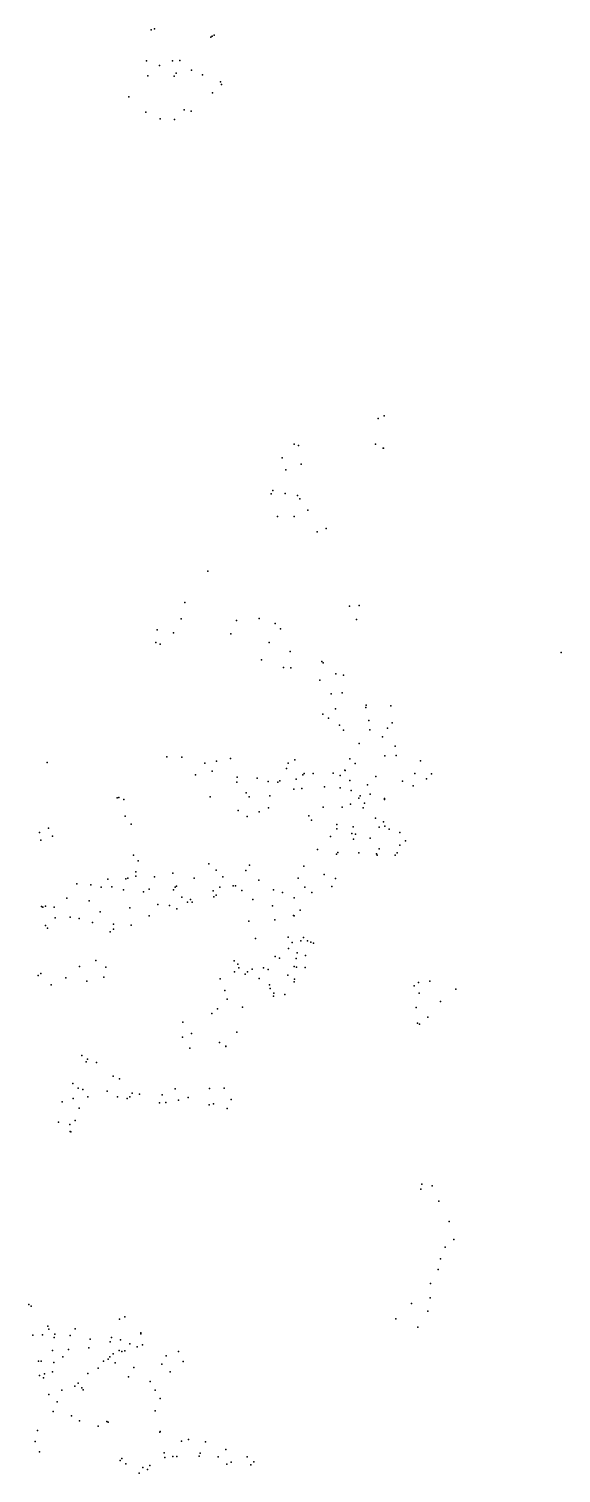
# Model space of a CAD drawing. Header units: millimetres. Extents: x -60275265 to 22802890, y -38578442 to 24337084.
# Drawn here: x -8467378 to -6482378, y -22013304 to -16624304 of the extents above; entities that cross this region are included whole.
import ezdxf

# ---------------------------------------------------------------- set-up
doc = ezdxf.new("R2010")
doc.units = ezdxf.units.MM
doc.header["$MEASUREMENT"] = 0
doc.layers.add('particles', color=7, linetype='Continuous', true_color=0x000000)

msp = doc.modelspace()

# ---------------------------------------------------------------- linework, layer by layer
at = {"layer": 'particles', "color": 93, "true_color": 0x67d435}
for p in [(-8011378, -16628304), (-7999378, -16624304), (-7999378, -16624304), (-7783378, -16651304), (-7776378, -16647304), (-7788378, -16655304), (-8028378, -16743304), (-8028378, -16743304), (-7932378, -16743304), (-7904378, -16742304), (-8023378, -16799304), (-7980378, -16761304), (-7925378, -16801304), (-7918378, -16789304), (-7860378, -16778304), (-7820378, -16795304), (-7782378, -16863304), (-7752378, -16822304), (-7749378, -16832304), (-8094378, -16878304), (-8031378, -16935304), (-7978378, -16960304), (-7924378, -16962304), (-7888378, -16926304), (-7862378, -16931304), (-7164378, -18078304), (-7142378, -18068304), (-7477378, -18173304), (-7462378, -18179304), (-7174378, -18174304), (-7146378, -18188304), (-7145378, -18188304), (-7522378, -18224304), (-7452378, -18248304), (-7509378, -18269304), (-7564378, -18359304), (-7557378, -18346304), (-7511378, -18358304), (-7465378, -18365304), (-7456378, -18377304), (-7427378, -18420304), (-7540378, -18443304), (-7477378, -18443304), (-7392378, -18501304), (-7358378, -18488304), (-7799378, -18648304), (-7885378, -18765304), (-7271378, -18778304), (-7235378, -18776304), (-7899378, -18825304), (-7693378, -18831304), (-7608378, -18824304), (-7549378, -18843304), (-7245378, -18828304), (-7993378, -18914304), (-7988378, -18866304), (-7928378, -18877304), (-7714378, -18881304), (-7571378, -18914304), (-7528378, -18863304), (-7977378, -18920304), (-7493378, -18947304), (-6482378, -18951304), (-7599378, -18978304), (-7517378, -19007304), (-7490378, -19008304), (-7375378, -18985304), (-7370378, -18990304), (-7382378, -19054304), (-7322378, -19031304), (-7294378, -19035304), (-7340378, -19105304), (-7298378, -19102304), (-7371378, -19181304), (-7324378, -19161304), (-7210378, -19156304), (-7209378, -19148304), (-7117378, -19150304), (-7349378, -19196304), (-7308378, -19222304), (-7199378, -19205304), (-7130378, -19233304), (-7112378, -19214304), (-7293378, -19241304), (-7235378, -19290304), (-7196378, -19239304), (-7148378, -19266304), (-7953378, -19340304), (-7897378, -19342304), (-7715378, -19346304), (-7139378, -19336304), (-7101378, -19301304), (-7097378, -19335304), (-8399378, -19361304), (-7811378, -19364304), (-7783378, -19394304), (-7767378, -19356304), (-7506378, -19384304), (-7500378, -19364304), (-7475378, -19352304), (-7289378, -19390304), (-7288378, -19391304), (-7270378, -19348304), (-7250378, -19365304), (-7007378, -19355304), (-7845378, -19408304), (-7692378, -19435304), (-7690378, -19416304), (-7615378, -19420304), (-7575378, -19432304), (-7538378, -19435304), (-7531378, -19430304), (-7470378, -19423304), (-7445378, -19408304), (-7440378, -19402304), (-7407378, -19402304), (-7364378, -19452304), (-7332378, -19401304), (-7306378, -19410304), (-7270378, -19429304), (-7204378, -19445304), (-7173378, -19414304), (-7073378, -19431304), (-7034378, -19449304), (-7028378, -19402304), (-6984378, -19422304), (-6966378, -19404304), (-8138378, -19493304), (-8132378, -19492304), (-8113378, -19499304), (-7791378, -19490304), (-7657378, -19475304), (-7645378, -19489304), (-7568378, -19486304), (-7479378, -19461304), (-7449378, -19459304), (-7306378, -19456304), (-7265378, -19466304), (-7236378, -19495304), (-7231378, -19486304), (-7194378, -19480304), (-7141378, -19496304), (-7141378, -19499304), (-7687378, -19540304), (-7608378, -19546304), (-7573378, -19530304), (-7423378, -19560304), (-7370378, -19528304), (-7298378, -19528304), (-7267378, -19517304), (-7220378, -19530304), (-7215378, -19513304), (-8394378, -19606304), (-8108378, -19562304), (-8085378, -19592304), (-7653378, -19563304), (-7413378, -19577304), (-7319378, -19609304), (-7318378, -19593304), (-7257378, -19601304), (-7174378, -19569304), (-7161378, -19603304), (-7145378, -19583304), (-7139378, -19599304), (-7123378, -19610304), (-8428378, -19622304), (-8422378, -19651304), (-8379378, -19636304), (-7342378, -19638304), (-7263378, -19626304), (-7256378, -19648304), (-7249378, -19629304), (-7194378, -19644304), (-7083378, -19623304), (-7062378, -19654304), (-8077378, -19707304), (-7390378, -19686304), (-7320378, -19703304), (-7315378, -19697304), (-7237378, -19698304), (-7170378, -19702304), (-7168378, -19707304), (-7161378, -19683304), (-7101378, -19707304), (-7094378, -19699304), (-7084378, -19670304), (-8068378, -19769304), (-8060378, -19728304), (-7930378, -19774304), (-7796378, -19739304), (-7768378, -19763304), (-7658378, -19765304), (-7644378, -19744304), (-7441378, -19748304), (-8288378, -19814304), (-8236378, -19818304), (-8198378, -19827304), (-8172378, -19797304), (-8158378, -19825304), (-8106378, -19795304), (-8098378, -19793304), (-8068378, -19786304), (-7998378, -19788304), (-7922378, -19827304), (-7917378, -19823304), (-7851378, -19793304), (-7755378, -19826304), (-7744378, -19788304), (-7705378, -19822304), (-7697378, -19821304), (-7609378, -19800304), (-7463378, -19793304), (-7438378, -19826304), (-7366378, -19779304), (-7337378, -19824304), (-7323378, -19794304), (-8326378, -19868304), (-8242378, -19878304), (-8114378, -19836304), (-8040378, -19844304), (-8018378, -19834304), (-7928378, -19837304), (-7896378, -19864304), (-7876378, -19882304), (-7864378, -19872304), (-7858378, -19883304), (-7780378, -19840304), (-7777378, -19863304), (-7768378, -19857304), (-7673378, -19839304), (-7632378, -19872304), (-7555378, -19837304), (-7521378, -19847304), (-7477378, -19867304), (-7412378, -19847304), (-8420378, -19899304), (-8415378, -19901304), (-8405378, -19897304), (-8373378, -19901304), (-8313378, -19938304), (-8201378, -19919304), (-8091378, -19904304), (-8019378, -19933304), (-7986378, -19891304), (-7943378, -19895304), (-7915378, -19908304), (-7558378, -19896304), (-7480378, -19932304), (-7477378, -19933304), (-7455378, -19913304), (-8405378, -19970304), (-8398378, -19979304), (-8369378, -19941304), (-8280378, -19944304), (-8230378, -19959304), (-8151378, -19965304), (-8151378, -19983304), (-8086378, -19969304), (-7647378, -19953304), (-7550378, -19949304), (-8164378, -19993304), (-7622378, -20018304), (-7500378, -20013304), (-7485378, -20033304), (-7453378, -20027304), (-7443378, -20015304), (-7428378, -20027304), (-7416378, -20032304), (-7405378, -20035304), (-8217378, -20100304), (-7549378, -20085304), (-7532378, -20091304), (-7499378, -20055304), (-7470378, -20093304), (-7467378, -20071304), (-7435378, -20082304), (-8422378, -20149304), (-8278378, -20122304), (-8180378, -20125304), (-7702378, -20101304), (-7700378, -20142304), (-7688378, -20114304), (-7684378, -20128304), (-7660378, -20151304), (-7652378, -20143304), (-7634378, -20132304), (-7592378, -20127304), (-7575378, -20134304), (-7478378, -20122304), (-7469378, -20125304), (-7437378, -20126304), (-8433378, -20156304), (-8384378, -20191304), (-8329378, -20165304), (-8251378, -20177304), (-8188378, -20162304), (-7753378, -20169304), (-7608378, -20167304), (-7570378, -20191304), (-7567378, -20205304), (-7501378, -20155304), (-7478378, -20180304), (-7476378, -20170304), (-7030378, -20195304), (-7014378, -20182304), (-6972378, -20177304), (-6875378, -20207304), (-7736378, -20212304), (-7727378, -20245304), (-7555378, -20233304), (-7554378, -20222304), (-7513378, -20227304), (-7011378, -20222304), (-6932378, -20253304), (-7785378, -20298304), (-7763378, -20281304), (-7670378, -20274304), (-7022378, -20275304), (-6979378, -20312304), (-7893378, -20330304), (-7893378, -20330304), (-7691378, -20368304), (-7018378, -20334304), (-7010378, -20338304), (-7894378, -20386304), (-7861378, -20373304), (-7756378, -20406304), (-7732378, -20420304), (-7732378, -20421304), (-8270378, -20455304), (-8249378, -20469304), (-7867378, -20427304), (-8254378, -20478304), (-8215378, -20481304), (-8303378, -20559304), (-8283378, -20577304), (-8266378, -20581304), (-8153378, -20532304), (-8129378, -20542304), (-7921378, -20579304), (-7793378, -20578304), (-7739378, -20577304), (-8343378, -20628304), (-8302378, -20615304), (-8247378, -20609304), (-8175378, -20588304), (-8136378, -20609304), (-8100378, -20615304), (-8090378, -20609304), (-8082378, -20595304), (-8055378, -20599304), (-7980378, -20631304), (-7970378, -20601304), (-7956378, -20630304), (-7909378, -20621304), (-7873378, -20611304), (-7795378, -20639304), (-7779378, -20635304), (-7713378, -20619304), (-8279378, -20651304), (-7728378, -20653304), (-8357378, -20703304), (-8314378, -20712304), (-8313378, -20738304), (-8311378, -20739304), (-8295378, -20697304), (-7005378, -20953304), (-7001378, -20935304), (-6963378, -20941304), (-6938378, -20998304), (-6900378, -21074304), (-6914378, -21170304), (-6882378, -21141304), (-6932378, -21213304), (-6940378, -21253304), (-6969378, -21306304), (-8467378, -21384304), (-8459378, -21390304), (-7040378, -21380304), (-6970378, -21359304), (-8129378, -21439304), (-8109378, -21430304), (-7098378, -21437304), (-6979378, -21409304), (-8452378, -21498304), (-8416378, -21497304), (-8396378, -21465304), (-8393378, -21476304), (-8370378, -21495304), (-8313378, -21499304), (-8295378, -21475304), (-8050378, -21489304), (-8049378, -21493304), (-7016378, -21469304), (-8379378, -21555304), (-8373378, -21507304), (-8319378, -21552304), (-8243378, -21546304), (-8239378, -21513304), (-8164378, -21523304), (-8159378, -21507304), (-8130378, -21555304), (-8125378, -21516304), (-8091378, -21530304), (-8063378, -21542304), (-8043378, -21534304), (-8431378, -21595304), (-8421378, -21595304), (-8374378, -21600304), (-8340378, -21579304), (-8189378, -21595304), (-8171378, -21588304), (-8165378, -21579304), (-8153378, -21568304), (-8145378, -21602304), (-8120378, -21559304), (-8109378, -21557304), (-7971378, -21607304), (-7955378, -21575304), (-7909378, -21559304), (-7892378, -21596304), (-8428378, -21649304), (-8412378, -21657304), (-8409378, -21642304), (-8379378, -21635304), (-8247378, -21641304), (-8209378, -21621304), (-8095378, -21654304), (-8076378, -21619304), (-7940378, -21635304), (-8344378, -21703304), (-8296378, -21688304), (-8283378, -21677304), (-8270378, -21695304), (-8264378, -21702304), (-8015378, -21671304), (-7996378, -21704304), (-8393378, -21720304), (-8361378, -21747304), (-7977378, -21735304), (-8377378, -21783304), (-8308378, -21799304), (-8278378, -21818304), (-8176378, -21820304), (-8171378, -21823304), (-7996378, -21780304), (-8435378, -21854304), (-8209378, -21838304), (-7979378, -21860304), (-7977378, -21858304), (-8444378, -21895304), (-7898378, -21894304), (-7872378, -21888304), (-7808378, -21896304), (-7733378, -21925304), (-8427378, -21933304), (-8127378, -21966304), (-8120378, -21958304), (-8105378, -21978304), (-8016378, -21985304), (-7963378, -21937304), (-7960378, -21955304), (-7930378, -21951304), (-7915378, -21951304), (-7832378, -21950304), (-7828378, -21939304), (-7761378, -21952304), (-7729378, -21980304), (-7712378, -21972304), (-7653378, -21952304), (-7639378, -21982304), (-7628378, -21971304), (-8056378, -22013304), (-8042378, -21992304), (-8025378, -22000304)]:
    msp.add_point(p, dxfattribs=at)

doc.saveas('drawing.dxf')
